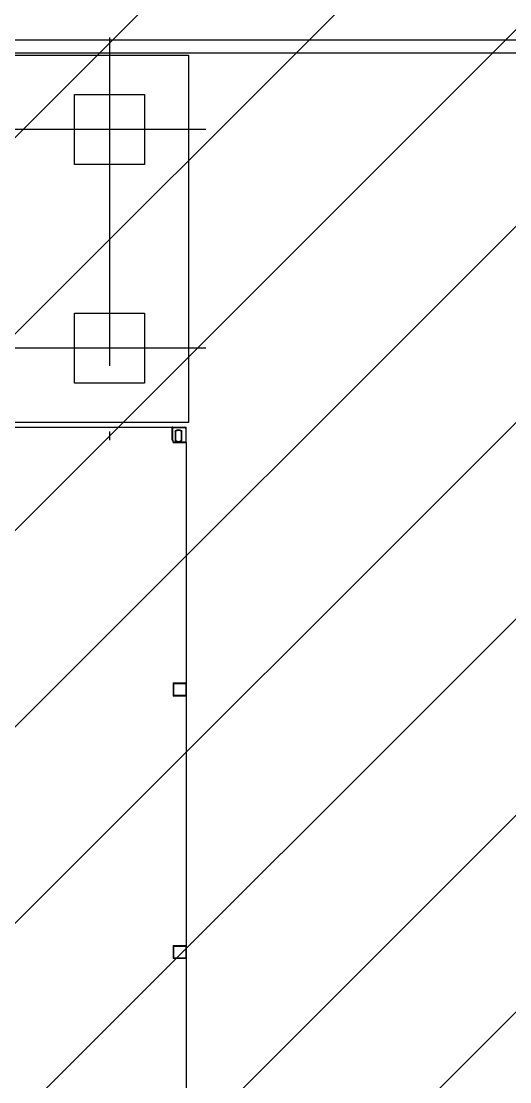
# Model space of a CAD drawing. Header units: millimetres. Extents: x -300 to 383236, y -195106 to -144646.
# Drawn here: x 375798 to 376133, y -149367 to -148640 of the extents above; entities that cross this region are included whole.
import ezdxf

# ---------------------------------------------------------------- set-up
doc = ezdxf.new("R2010")
doc.units = ezdxf.units.MM
doc.header["$LTSCALE"] = 60
doc.linetypes.add('CENTER', pattern=[2, 1.25, -0.25, 0.25, -0.25])
doc.layers.add('C_CEN', color=1, linetype='CENTER')
doc.layers.add('C_CONC', color=4, linetype='Continuous')
doc.layers.add('DITCH', color=7, linetype='Continuous', lineweight=0)

# ---------------------------------------------------------------- blocks, each defined once
blk = doc.blocks.new('KEY PLAN_NEW')
at = {"color": 253}
for p, q in [((-2000.62, -1071.94, 46), (-1947.1, -1071.94, 46)), ((-1947.1, -1071.94, 46), (-1943.86, -1071.94, 46)), ((-1943.86, -1075.5, 46), (-1943.86, -1071.94, 46)), ((-1947.1, -1074.94, 46), (-1946.86, -1074.94, 46)), ((-1946.86, -1075.5, 46), (-1946.86, -1074.94, 46)), ((-1943.86, -1075.5, 46), (-1943.86, -1368.38, 46)), ((-1946.86, -1130.44, 46), (-1946.86, -1133.44, 46)), ((-1946.86, -1130.44, 46), (-1943.86, -1130.44, 46)), ((-1946.74, -1133.32, 46), (-1946.74, -1130.56, 46)), ((-1946.74, -1130.56, 46), (-1943.98, -1130.56, 46)), ((-1943.98, -1130.56, 46), (-1943.98, -1133.32, 46)), ((-1943.98, -1130.56, 46), (-1943.98, -1133.32, 46)), ((-1943.86, -1130.44, 46), (-1943.86, -1133.44, 46)), ((-1943.86, -1133.44, 46), (-1946.86, -1133.44, 46)), ((-1943.98, -1133.32, 46), (-1946.74, -1133.32, 46)), ((-1946.86, -1190.44, 46), (-1946.86, -1193.44, 46)), ((-1946.86, -1190.44, 46), (-1943.86, -1190.44, 46)), ((-1946.74, -1193.32, 46), (-1946.74, -1190.56, 46)), ((-1946.74, -1190.56, 46), (-1943.98, -1190.56, 46)), ((-1943.98, -1190.56, 46), (-1943.98, -1193.32, 46)), ((-1943.98, -1190.56, 46), (-1943.98, -1193.32, 46)), ((-1943.86, -1193.44, 46), (-1946.86, -1193.44, 46)), ((-1943.98, -1193.32, 46), (-1946.74, -1193.32, 46))]:
    blk.add_line(p, q, dxfattribs=at)
at = {"color": 253, "linetype": 'Continuous'}
for p, q in [((-1947.1, -1074.94, 46), (-1947.1, -1071.94, 46)), ((-1947.1, -1072.06, 46), (-1946.98, -1072.06, 46)), ((-1946.98, -1071.94, 46), (-1946.98, -1072.06, 46)), ((-1946.98, -1074.94, 46), (-1946.98, -1072.06, 46)), ((-1946.98, -1072.06, 46), (-1944.27, -1072.06, 46)), ((-1946.4, -1072.84, 46), (-1946.4, -1075.1, 46)), ((-1946.28, -1075.04, 46), (-1946.28, -1072.91, 46)), ((-1945.01, -1072.91, 46), (-1945.01, -1075.04, 46)), ((-1944.89, -1075.1, 46), (-1944.89, -1072.84, 46)), ((-1944.27, -1072.06, 46), (-1944.27, -1071.94, 46)), ((-1943.98, -1072.06, 46), (-1943.98, -1072.06, 46)), ((-1943.98, -1072.06, 46), (-1943.98, -1072.06, 46)), ((-1943.98, -1072.35, 46), (-1943.86, -1072.35, 46)), ((-1943.98, -1072.35, 46), (-1943.98, -1075.38, 46)), ((-1943.98, -1075.38, 46), (-1946.86, -1075.38, 46)), ((-1946.86, -1075.5, 46), (-1943.86, -1075.5, 46)), ((-1943.98, -1075.5, 46), (-1943.98, -1075.38, 46)), ((-1943.98, -1075.38, 46), (-1943.86, -1075.38, 46))]:
    blk.add_line(p, q, dxfattribs=at)
for centre, radius, start, end in [((-1946.98, -1072.06, 46), 0.12, 90, 180), ((-1945.64, -1073.97, 46), 1.36, 56.2792, 123.7208), ((-1945.64, -1073.97, 46), 1.24, 59.1964, 120.8036), ((-1944.27, -1072.35, 46), 0.41, 0, 90), ((-1944.27, -1072.35, 46), 0.29, 0, 90), ((-1945.64, -1073.97, 46), 1.36, 236.2792, 303.7208), ((-1945.64, -1073.97, 46), 1.24, 239.1964, 300.8036), ((-1943.98, -1075.38, 46), 0.12, 270, 0)]:
    blk.add_arc(centre, radius, start, end, dxfattribs=at)
for points, knots in [([(-1946.28, -1072.91, 46), (-1946.28, -1072.91, 46), (-1946.28, -1072.91, 46), (-1946.28, -1072.91, 46), (-1946.28, -1072.91, 46), (-1946.28, -1072.91, 46), (-1946.28, -1072.91, 46), (-1946.28, -1072.91, 46), (-1946.28, -1072.91, 46), (-1946.28, -1072.91, 46), (-1946.28, -1072.9, 46), (-1946.29, -1072.9, 46), (-1946.29, -1072.9, 46), (-1946.29, -1072.9, 46), (-1946.29, -1072.9, 46), (-1946.29, -1072.9, 46), (-1946.3, -1072.9, 46), (-1946.3, -1072.9, 46), (-1946.3, -1072.9, 46), (-1946.3, -1072.9, 46), (-1946.3, -1072.89, 46), (-1946.3, -1072.89, 46), (-1946.31, -1072.89, 46), (-1946.31, -1072.89, 46), (-1946.32, -1072.89, 46), (-1946.32, -1072.89, 46), (-1946.32, -1072.88, 46), (-1946.32, -1072.88, 46), (-1946.32, -1072.88, 46), (-1946.32, -1072.88, 46), (-1946.33, -1072.88, 46), (-1946.33, -1072.88, 46), (-1946.34, -1072.88, 46), (-1946.34, -1072.87, 46), (-1946.35, -1072.87, 46), (-1946.35, -1072.87, 46), (-1946.35, -1072.87, 46), (-1946.35, -1072.87, 46), (-1946.36, -1072.86, 46), (-1946.36, -1072.86, 46), (-1946.36, -1072.86, 46), (-1946.36, -1072.86, 46), (-1946.37, -1072.86, 46), (-1946.37, -1072.86, 46), (-1946.38, -1072.85, 46), (-1946.38, -1072.85, 46), (-1946.39, -1072.85, 46), (-1946.39, -1072.85, 46), (-1946.39, -1072.84, 46), (-1946.39, -1072.84, 46), (-1946.39, -1072.84, 46), (-1946.4, -1072.84, 46), (-1946.4, -1072.84, 46), (-1946.4, -1072.84, 46)], [0, 0, 0, 0, 0.06206, 0.12459, 0.12459, 0.155854, 0.155854, 0.171487, 0.171487, 0.187119, 0.187119, 0.249648, 0.249648, 0.312178, 0.312178, 0.343442, 0.343442, 0.359075, 0.359075, 0.374707, 0.374707, 0.437236, 0.437236, 0.499766, 0.499766, 0.53103, 0.53103, 0.546663, 0.546663, 0.562295, 0.562295, 0.624824, 0.624824, 0.687353, 0.687353, 0.749883, 0.749883, 0.765515, 0.765515, 0.781147, 0.781147, 0.812412, 0.812412, 0.874941, 0.874941, 0.937471, 0.937471, 0.968735, 0.968735, 0.984368, 0.992184, 0.992184, 1, 1, 1, 1]), ([(-1944.89, -1072.84, 46), (-1944.89, -1072.84, 46), (-1944.89, -1072.84, 46), (-1944.89, -1072.84, 46), (-1944.89, -1072.84, 46), (-1944.89, -1072.84, 46), (-1944.89, -1072.85, 46), (-1944.9, -1072.85, 46), (-1944.9, -1072.85, 46), (-1944.91, -1072.85, 46), (-1944.91, -1072.86, 46), (-1944.92, -1072.86, 46), (-1944.92, -1072.86, 46), (-1944.92, -1072.86, 46), (-1944.93, -1072.86, 46), (-1944.93, -1072.86, 46), (-1944.93, -1072.87, 46), (-1944.93, -1072.87, 46), (-1944.93, -1072.87, 46), (-1944.94, -1072.87, 46), (-1944.94, -1072.87, 46), (-1944.95, -1072.88, 46), (-1944.95, -1072.88, 46), (-1944.96, -1072.88, 46), (-1944.96, -1072.88, 46), (-1944.96, -1072.88, 46), (-1944.96, -1072.88, 46), (-1944.96, -1072.88, 46), (-1944.97, -1072.89, 46), (-1944.97, -1072.89, 46), (-1944.97, -1072.89, 46), (-1944.97, -1072.89, 46), (-1944.98, -1072.89, 46), (-1944.98, -1072.89, 46), (-1944.99, -1072.9, 46), (-1944.99, -1072.9, 46), (-1944.99, -1072.9, 46), (-1944.99, -1072.9, 46), (-1944.99, -1072.9, 46), (-1944.99, -1072.9, 46), (-1944.99, -1072.9, 46), (-1944.99, -1072.9, 46), (-1945, -1072.9, 46), (-1945, -1072.9, 46), (-1945, -1072.91, 46), (-1945, -1072.91, 46), (-1945, -1072.91, 46), (-1945, -1072.91, 46), (-1945, -1072.91, 46), (-1945, -1072.91, 46), (-1945.01, -1072.91, 46), (-1945.01, -1072.91, 46), (-1945.01, -1072.91, 46), (-1945.01, -1072.91, 46)], [0, 0, 0, 0, 0.00782, 0.00782, 0.015639, 0.031279, 0.031279, 0.062557, 0.062557, 0.125114, 0.125114, 0.187671, 0.187671, 0.21895, 0.21895, 0.234589, 0.234589, 0.250228, 0.250228, 0.312785, 0.312785, 0.375342, 0.375342, 0.437899, 0.437899, 0.453538, 0.453538, 0.469178, 0.469178, 0.500456, 0.500456, 0.563013, 0.563013, 0.62557, 0.62557, 0.641209, 0.641209, 0.656849, 0.656849, 0.688127, 0.688127, 0.750684, 0.750684, 0.813241, 0.813241, 0.828881, 0.828881, 0.84452, 0.84452, 0.875798, 0.875798, 0.938355, 1, 1, 1, 1]), ([(-1946.28, -1075.04, 46), (-1946.28, -1075.04, 46), (-1946.28, -1075.04, 46), (-1946.28, -1075.04, 46), (-1946.28, -1075.04, 46), (-1946.28, -1075.04, 46), (-1946.28, -1075.04, 46), (-1946.28, -1075.04, 46), (-1946.28, -1075.04, 46), (-1946.28, -1075.04, 46), (-1946.28, -1075.04, 46), (-1946.29, -1075.04, 46), (-1946.29, -1075.05, 46), (-1946.29, -1075.05, 46), (-1946.29, -1075.05, 46), (-1946.29, -1075.05, 46), (-1946.3, -1075.05, 46), (-1946.3, -1075.05, 46), (-1946.3, -1075.05, 46), (-1946.3, -1075.05, 46), (-1946.3, -1075.05, 46), (-1946.3, -1075.05, 46), (-1946.31, -1075.06, 46), (-1946.31, -1075.06, 46), (-1946.32, -1075.06, 46), (-1946.32, -1075.06, 46), (-1946.32, -1075.06, 46), (-1946.32, -1075.06, 46), (-1946.32, -1075.06, 46), (-1946.32, -1075.06, 46), (-1946.33, -1075.07, 46), (-1946.33, -1075.07, 46), (-1946.34, -1075.07, 46), (-1946.34, -1075.07, 46), (-1946.35, -1075.08, 46), (-1946.35, -1075.08, 46), (-1946.35, -1075.08, 46), (-1946.35, -1075.08, 46), (-1946.36, -1075.08, 46), (-1946.36, -1075.08, 46), (-1946.36, -1075.09, 46), (-1946.36, -1075.09, 46), (-1946.37, -1075.09, 46), (-1946.37, -1075.09, 46), (-1946.38, -1075.09, 46), (-1946.38, -1075.1, 46), (-1946.39, -1075.1, 46), (-1946.39, -1075.1, 46), (-1946.39, -1075.1, 46), (-1946.39, -1075.1, 46), (-1946.39, -1075.1, 46), (-1946.4, -1075.1, 46), (-1946.4, -1075.1, 46), (-1946.4, -1075.1, 46)], [0, 0, 0, 0, 0.06206, 0.12459, 0.12459, 0.155854, 0.155854, 0.171487, 0.171487, 0.187119, 0.187119, 0.249648, 0.249648, 0.312178, 0.312178, 0.343442, 0.343442, 0.359075, 0.359075, 0.374707, 0.374707, 0.437236, 0.437236, 0.499766, 0.499766, 0.53103, 0.53103, 0.546663, 0.546663, 0.562295, 0.562295, 0.624824, 0.624824, 0.687353, 0.687353, 0.749883, 0.749883, 0.765515, 0.765515, 0.781147, 0.781147, 0.812412, 0.812412, 0.874941, 0.874941, 0.937471, 0.937471, 0.968735, 0.968735, 0.984368, 0.992184, 0.992184, 1, 1, 1, 1]), ([(-1944.89, -1075.1, 46), (-1944.89, -1075.1, 46), (-1944.89, -1075.1, 46), (-1944.89, -1075.1, 46), (-1944.89, -1075.1, 46), (-1944.89, -1075.1, 46), (-1944.89, -1075.1, 46), (-1944.9, -1075.1, 46), (-1944.9, -1075.1, 46), (-1944.91, -1075.09, 46), (-1944.91, -1075.09, 46), (-1944.92, -1075.09, 46), (-1944.92, -1075.09, 46), (-1944.92, -1075.09, 46), (-1944.93, -1075.08, 46), (-1944.93, -1075.08, 46), (-1944.93, -1075.08, 46), (-1944.93, -1075.08, 46), (-1944.93, -1075.08, 46), (-1944.94, -1075.08, 46), (-1944.94, -1075.07, 46), (-1944.95, -1075.07, 46), (-1944.95, -1075.07, 46), (-1944.96, -1075.07, 46), (-1944.96, -1075.06, 46), (-1944.96, -1075.06, 46), (-1944.96, -1075.06, 46), (-1944.96, -1075.06, 46), (-1944.97, -1075.06, 46), (-1944.97, -1075.06, 46), (-1944.97, -1075.06, 46), (-1944.97, -1075.06, 46), (-1944.98, -1075.05, 46), (-1944.98, -1075.05, 46), (-1944.99, -1075.05, 46), (-1944.99, -1075.05, 46), (-1944.99, -1075.05, 46), (-1944.99, -1075.05, 46), (-1944.99, -1075.05, 46), (-1944.99, -1075.05, 46), (-1944.99, -1075.05, 46), (-1944.99, -1075.05, 46), (-1945, -1075.04, 46), (-1945, -1075.04, 46), (-1945, -1075.04, 46), (-1945, -1075.04, 46), (-1945, -1075.04, 46), (-1945, -1075.04, 46), (-1945, -1075.04, 46), (-1945, -1075.04, 46), (-1945.01, -1075.04, 46), (-1945.01, -1075.04, 46), (-1945.01, -1075.04, 46), (-1945.01, -1075.04, 46)], [0, 0, 0, 0, 0.00782, 0.00782, 0.015639, 0.031279, 0.031279, 0.062557, 0.062557, 0.125114, 0.125114, 0.187671, 0.187671, 0.21895, 0.21895, 0.234589, 0.234589, 0.250228, 0.250228, 0.312785, 0.312785, 0.375342, 0.375342, 0.437899, 0.437899, 0.453538, 0.453538, 0.469178, 0.469178, 0.500456, 0.500456, 0.563013, 0.563013, 0.62557, 0.62557, 0.641209, 0.641209, 0.656849, 0.656849, 0.688127, 0.688127, 0.750684, 0.750684, 0.813241, 0.813241, 0.828881, 0.828881, 0.84452, 0.84452, 0.875798, 0.875798, 0.938355, 1, 1, 1, 1])]:
    blk.add_open_spline(points, degree=3, knots=knots, dxfattribs=at)
at = {"layer": 'C_CEN', "color": 253}
for p, q in [((-1961.38, -982.94), (-1961.38, -1074.94)), ((-1939.38, -1003.94), (-2023.38, -1003.94)), ((-1939.38, -1053.94), (-2023.38, -1053.94))]:
    blk.add_line(p, q, dxfattribs=at)
at = {"layer": 'C_CONC', "color": 253}
for points in [[(-2019.38, -986.94), (-1943.38, -986.94), (-1943.38, -1070.94), (-2019.38, -1070.94)], [(-1969.38, -1011.94), (-1969.38, -995.94), (-1953.38, -995.94), (-1953.38, -1011.94)], [(-1969.38, -1061.94), (-1969.38, -1045.94), (-1953.38, -1045.94), (-1953.38, -1061.94)]]:
    blk.add_lwpolyline(points, close=True, dxfattribs=at)
at = {"layer": 'DITCH', "color": 253, "lineweight": -3}
for p, q in [((-2885.31, -983.42), (-1730.42, -983.42)), ((-2885.31, -986.42), (-1727.42, -986.42))]:
    blk.add_line(p, q, dxfattribs=at)

msp = doc.modelspace()

# ---------------------------------------------------------------- hatches: boundary and pattern name
h = msp.add_hatch()
h.set_pattern_fill('ANSI31', color=3, scale=30)
h.set_pattern_definition([(45, (370071.35, -304771.26), (-67.35192, 67.35192), [])])
h.paths.add_polyline_path([(376837.6, -151163.33), (373336.09, -151163.33), (373336.09, -148265.62), (376837.6, -148265.62)])

# ---------------------------------------------------------------- block references
at = {"xscale": 3, "yscale": 3, "zscale": 3}
msp.add_blockref('KEY PLAN_NEW', (381742.71, -145702.13), dxfattribs=at)

doc.saveas('drawing.dxf')
